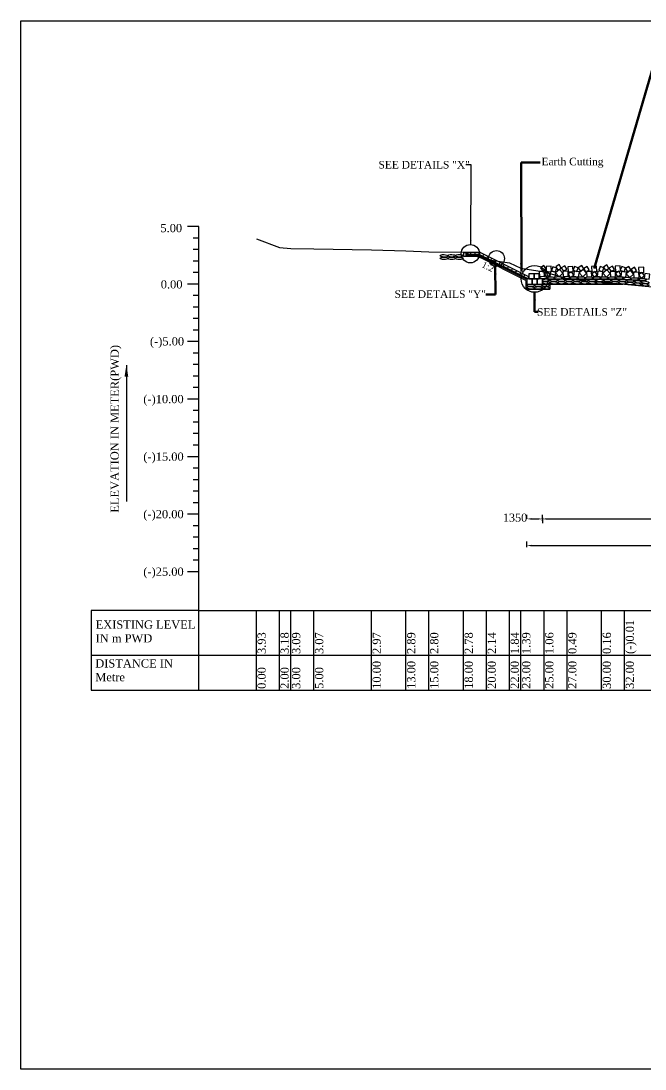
# Model space of a CAD drawing. Header units: metres. Extents: x -2434 to 11656, y -15288 to 8109.
# Drawn here: x 865.7 to 919.9, y -14125.7 to -14034.6 of the extents above; entities that cross this region are included whole.
import ezdxf

# ---------------------------------------------------------------- set-up
doc = ezdxf.new("R2010")
doc.units = ezdxf.units.M
doc.layers.add('LINE', color=7, linetype='Continuous')
doc.styles.get("Standard").update_dxf_attribs({"font": 'times.ttf'})
doc.dimstyles.get("Standard").update_dxf_attribs({"dimtxt": 0.5, "dimasz": 0.4075, "dimexe": 0.364, "dimexo": 0.219, "dimgap": 0.09, "dimtad": 0, "dimdec": 0, "dimlfac": 1000, "dimzin": 0, "dimdsep": 46, "dimtxsty": 'Standard', "dimcen": 0.09, "dimadec": 0, "dimazin": 0, "dimtfac": 1, "dimtdec": 0, "dimtofl": 0, "dimtmove": 0, "dimatfit": 3, "dimfxl": 1, "dimtolj": 1, "dimtzin": 0, "dimarcsym": 0})

# ---------------------------------------------------------------- blocks, each defined once
blk = doc.blocks.new('*D518')
at = {"color": 0, "lineweight": -2, "ltscale": 0.5}
for p, q in [((911.009, -14077.996), (911.009, -14077.482)), ((911.416, -14077.846), (932.153, -14077.846)), ((955.601, -14077.846), (934.864, -14077.846)), ((956.009, -14077.846), (956.009, -14077.482))]:
    blk.add_line(p, q, dxfattribs=at)
at = {"color": 0, "linetype": 'Continuous', "lineweight": -3, "ltscale": 0.5}
for points in [[(911.416, -14077.778), (911.416, -14077.913), (911.009, -14077.846)], [(955.601, -14077.778), (955.601, -14077.913), (956.009, -14077.846)]]:
    blk.add_solid(points, dxfattribs=at)
at = {"layer": 'Defpoints', "color": 0, "linetype": 'Continuous', "lineweight": -3, "ltscale": 0.5}
for p in [(956.009, -14077.846), (956.009, -14077.846), (911.009, -14083.544)]:
    blk.add_point(p, dxfattribs=at)
at = {"color": 0, "linetype": 'Continuous', "lineweight": -3, "ltscale": 0.5, "insert": (933.509, -14077.846), "char_height": 0.7, "attachment_point": 5}
blk.add_mtext('\\A1;45000', dxfattribs=at)
blk = doc.blocks.new('*D519')
at = {"color": 0, "lineweight": -2, "ltscale": 0.5}
for p, q in [((909.659, -14077.846), (909.659, -14077.482)), ((910.066, -14077.846), (910.601, -14077.846)), ((911.009, -14077.75), (911.009, -14078.21))]:
    blk.add_line(p, q, dxfattribs=at)
at = {"color": 0, "linetype": 'Continuous', "lineweight": -3, "ltscale": 0.5}
for points in [[(910.066, -14077.778), (910.066, -14077.913), (909.659, -14077.846)], [(910.601, -14077.778), (910.601, -14077.913), (911.009, -14077.846)]]:
    blk.add_solid(points, dxfattribs=at)
at = {"layer": 'Defpoints', "color": 0, "linetype": 'Continuous', "lineweight": -3, "ltscale": 0.5}
for p in [(909.659, -14077.846), (911.009, -14077.531), (911.009, -14077.846)]:
    blk.add_point(p, dxfattribs=at)
at = {"color": 0, "linetype": 'Continuous', "lineweight": -3, "ltscale": 0.5, "insert": (908.635, -14077.735), "char_height": 0.7, "attachment_point": 5}
blk.add_mtext('\\A1;1350', dxfattribs=at)
blk = doc.blocks.new('*D520')
at = {"color": 0, "lineweight": -2, "ltscale": 0.5}
for p, q in [((909.659, -14080.313), (909.659, -14079.799)), ((956.009, -14080.163), (956.009, -14079.799)), ((910.066, -14080.163), (955.601, -14080.163))]:
    blk.add_line(p, q, dxfattribs=at)
at = {"color": 0, "linetype": 'Continuous', "lineweight": -3, "ltscale": 0.5}
for points in [[(910.066, -14080.095), (910.066, -14080.231), (909.659, -14080.163)], [(955.601, -14080.095), (955.601, -14080.231), (956.009, -14080.163)]]:
    blk.add_solid(points, dxfattribs=at)
at = {"layer": 'Defpoints', "color": 0, "linetype": 'Continuous', "lineweight": -3, "ltscale": 0.5}
for p in [(956.009, -14080.163), (956.009, -14080.163), (909.659, -14086.207)]:
    blk.add_point(p, dxfattribs=at)
at = {"color": 0, "linetype": 'Continuous', "lineweight": -3, "ltscale": 0.5, "insert": (935.082, -14082.096), "char_height": 0.7, "attachment_point": 5}
blk.add_mtext('\\A1;Geo-Bag @ 22.50 m³/m &\\PBlock  @ 23.50 m³/m', dxfattribs=at)

msp = doc.modelspace()

# ---------------------------------------------------------------- linework, layer by layer
at = {"color": 0, "linetype": 'Continuous', "lineweight": -3, "ltscale": 0.5}
for p, q in [((881.15161, -14052.434087), (880.15161, -14052.434087)), ((881.15161, -14092.714953), (881.15161, -14052.434087)), ((881.15161, -14053.434087), (880.65161, -14053.434087)), ((886.15161, -14053.509087), (888.15161, -14054.259087)), ((888.15161, -14054.259087), (889.15161, -14054.349087)), ((881.15161, -14054.434087), (880.65161, -14054.434087)), ((889.15161, -14054.349087), (891.15161, -14054.359087)), ((891.15161, -14054.359087), (896.15161, -14054.469087)), ((896.15161, -14054.469087), (899.15161, -14054.539087)), ((899.15161, -14054.539087), (901.15161, -14054.629087)), ((901.15161, -14054.629087), (904.15161, -14054.649087)), ((904.15161, -14054.649087), (906.15161, -14055.298087)), ((904.15161, -14054.649087), (904.15161, -14055.049087)), ((904.15161, -14054.649087), (905.55161, -14054.649087)), ((905.435748, -14055.049087), (904.15161, -14055.049087)), ((904.35161, -14054.649087), (904.35161, -14055.049087)), ((905.504397, -14054.849087), (904.35161, -14054.849087)), ((905.48079, -14054.949087), (904.35161, -14054.949087)), ((904.75161, -14054.649087), (904.75161, -14054.849087)), ((905.15161, -14054.649087), (905.15161, -14054.849087)), ((909.558785, -14057.110605), (905.435748, -14055.049087)), ((909.658785, -14057.038084), (905.48079, -14054.949087)), ((905.501031, -14054.658083), (905.501031, -14054.849087)), ((909.774403, -14056.98409), (905.504397, -14054.849087)), ((909.841986, -14056.794274), (905.55161, -14054.649087)), ((905.823582, -14055.008679), (905.913025, -14054.829794)), ((906.181353, -14055.187565), (906.270796, -14055.008679)), ((906.539124, -14055.36645), (906.628566, -14055.187565)), ((881.15161, -14055.434087), (880.65161, -14055.434087)), ((906.15161, -14055.298087), (908.15161, -14055.598087)), ((906.896895, -14055.545335), (906.986337, -14055.36645)), ((907.254665, -14055.724221), (907.344108, -14055.545335)), ((907.612436, -14055.903106), (907.701879, -14055.724221)), ((907.970207, -14056.081992), (908.05965, -14055.903106)), ((908.15161, -14055.598087), (909.15161, -14056.048087)), ((908.327978, -14056.260877), (908.417421, -14056.081992)), ((909.15161, -14056.048087), (911.15161, -14056.378087)), ((881.15161, -14056.434087), (880.65161, -14056.434087)), ((908.685749, -14056.439763), (908.775192, -14056.260877)), ((909.04352, -14056.618648), (909.132963, -14056.439763)), ((909.401291, -14056.797534), (909.490733, -14056.618648)), ((909.759062, -14056.976419), (909.848504, -14056.797534)), ((911.15161, -14056.378087), (913.15161, -14056.948087)), ((913.15161, -14056.948087), (916.15161, -14057.278087)), ((881.15161, -14057.434087), (880.15161, -14057.434087)), ((909.558785, -14057.877354), (911.651188, -14057.877354)), ((909.658785, -14057.43409), (911.156266, -14057.434087)), ((911.008785, -14057.434087), (918.001298, -14057.435986)), ((911.651188, -14057.434652), (911.651188, -14057.877354)), ((916.15161, -14057.278087), (918.15161, -14057.448087)), ((918.15161, -14057.448087), (921.15161, -14057.728087)), ((881.15161, -14058.434087), (880.65161, -14058.434087)), ((881.15161, -14059.434087), (880.65161, -14059.434087)), ((881.15161, -14060.434087), (880.65161, -14060.434087)), ((881.15161, -14061.434087), (880.65161, -14061.434087)), ((881.15161, -14062.434087), (880.15161, -14062.434087)), ((881.15161, -14063.434087), (880.65161, -14063.434087)), ((881.15161, -14064.434087), (880.65161, -14064.434087)), ((881.15161, -14065.434087), (880.65161, -14065.434087)), ((881.15161, -14066.434087), (880.65161, -14066.434087)), ((881.15161, -14067.434087), (880.15161, -14067.434087)), ((881.15161, -14068.434087), (880.65161, -14068.434087)), ((881.15161, -14069.434087), (880.65161, -14069.434087)), ((881.15161, -14070.434087), (880.65161, -14070.434087)), ((881.15161, -14071.434087), (880.65161, -14071.434087)), ((881.15161, -14072.434087), (880.15161, -14072.434087)), ((881.15161, -14073.434087), (880.65161, -14073.434087)), ((881.15161, -14074.434087), (880.65161, -14074.434087)), ((881.15161, -14075.434087), (880.65161, -14075.434087)), ((881.15161, -14076.434087), (880.65161, -14076.434087)), ((881.15161, -14077.434087), (880.15161, -14077.434087)), ((881.15161, -14078.434087), (880.65161, -14078.434087)), ((881.15161, -14079.434087), (880.65161, -14079.434087))]:
    msp.add_line(p, q, dxfattribs=at)
at = {"color": 0, "lineweight": -3, "ltscale": 0.5}
msp.add_line((909.558785, -14057.110605), (909.558785, -14057.877354), dxfattribs=at)
at = {"color": 0, "lineweight": -2}
for p, q in [((881.15161, -14080.434087), (880.65161, -14080.434087)), ((881.15161, -14081.434087), (880.65161, -14081.434087)), ((881.15161, -14082.434087), (880.15161, -14082.434087)), ((881.119754, -14085.810538), (991.15161, -14085.810538)), ((886.15161, -14092.714953), (886.15161, -14085.810538)), ((888.15161, -14092.714953), (888.15161, -14085.810538)), ((889.15161, -14092.714953), (889.15161, -14085.810538)), ((891.15161, -14092.714953), (891.15161, -14085.810538)), ((896.15161, -14092.714953), (896.15161, -14085.810538)), ((899.15161, -14092.714953), (899.15161, -14085.810538)), ((901.15161, -14092.714953), (901.15161, -14085.810538)), ((904.15161, -14092.714953), (904.15161, -14085.810538)), ((906.15161, -14092.714953), (906.15161, -14085.810538)), ((908.15161, -14092.714953), (908.15161, -14085.810538)), ((909.15161, -14092.714953), (909.15161, -14085.810538)), ((911.15161, -14092.714953), (911.15161, -14085.810538)), ((913.15161, -14092.714953), (913.15161, -14085.810538)), ((916.15161, -14092.714953), (916.15161, -14085.810538)), ((918.15161, -14092.714953), (918.15161, -14085.810538)), ((871.806032, -14089.684087), (991.15161, -14089.684087)), ((871.806032, -14092.714953), (991.15161, -14092.714953))]:
    msp.add_line(p, q, dxfattribs=at)
at = {"color": 0, "linetype": 'Continuous', "lineweight": -3, "ltscale": 0.5}
for points in [[(911.035283, -14056.30772), (911.331807, -14056.12178), (911.145866, -14055.825257), (910.849343, -14056.011197), (911.035283, -14056.30772)], [(911.353436, -14056.356947), (911.802742, -14056.33196), (911.777755, -14055.882654), (911.32845, -14055.907641), (911.353436, -14056.356947)], [(911.802525, -14056.263005), (912.129122, -14056.388838), (912.254956, -14056.062241), (911.928358, -14055.936407), (911.802525, -14056.263005)], [(912.796346, -14056.490902), (912.492859, -14056.158644), (912.160601, -14056.462131), (912.464088, -14056.794389), (912.796346, -14056.490902)], [(912.35835, -14056.226343), (912.654873, -14056.040403), (912.468933, -14055.743879), (912.172409, -14055.92982), (912.35835, -14056.226343)], [(912.837489, -14056.318864), (913.134012, -14056.132924), (912.948071, -14055.8364), (912.651548, -14056.022341), (912.837489, -14056.318864)], [(913.243472, -14056.373154), (913.692777, -14056.348167), (913.66779, -14055.898861), (913.218485, -14055.923848), (913.243472, -14056.373154)], [(913.682066, -14056.217589), (914.008664, -14056.343422), (914.134497, -14056.016825), (913.8079, -14055.890991), (913.682066, -14056.217589)], [(914.315727, -14056.304192), (914.61225, -14056.118251), (914.42631, -14055.821728), (914.129786, -14056.007669), (914.315727, -14056.304192)], [(914.84473, -14056.495751), (914.541243, -14056.163493), (914.208985, -14056.46698), (914.512472, -14056.799238), (914.84473, -14056.495751)], [(914.786538, -14056.387592), (915.083062, -14056.201652), (914.897121, -14055.905129), (914.600598, -14056.091069), (914.786538, -14056.387592)], [(915.299674, -14056.357937), (915.74898, -14056.33295), (915.723993, -14055.883645), (915.274687, -14055.908632), (915.299674, -14056.357937)], [(915.910794, -14056.231143), (916.237391, -14056.356976), (916.363225, -14056.030379), (916.036627, -14055.904545), (915.910794, -14056.231143)], [(916.502906, -14056.251374), (916.799429, -14056.065433), (916.613488, -14055.76891), (916.316965, -14055.95485), (916.502906, -14056.251374)], [(916.982044, -14056.343895), (917.278568, -14056.157954), (917.092627, -14055.861431), (916.796104, -14056.047371), (916.982044, -14056.343895)], [(917.353896, -14056.330028), (917.803202, -14056.305041), (917.778215, -14055.855735), (917.328909, -14055.880722), (917.353896, -14056.330028)], [(917.783749, -14056.235058), (918.110346, -14056.360891), (918.23618, -14056.034294), (917.909582, -14055.90846), (917.783749, -14056.235058)], [(918.413096, -14056.37843), (918.70962, -14056.19249), (918.523679, -14055.895966), (918.227156, -14056.081907), (918.413096, -14056.37843)], [(918.900721, -14056.451275), (919.197245, -14056.265335), (919.011304, -14055.968811), (918.714781, -14056.154752), (918.900721, -14056.451275)], [(919.392136, -14056.438922), (919.841441, -14056.413935), (919.816454, -14055.964629), (919.367149, -14055.989616), (919.392136, -14056.438922)], [(910.75477, -14056.774016), (911.204075, -14056.749029), (911.179088, -14056.299723), (910.729783, -14056.32471), (910.75477, -14056.774016)], [(911.380092, -14056.832001), (911.676615, -14056.646061), (911.490674, -14056.349537), (911.194151, -14056.535478), (911.380092, -14056.832001)], [(912.168841, -14056.394782), (911.722654, -14056.336323), (911.664194, -14056.782509), (912.110381, -14056.840969), (912.168841, -14056.394782)], [(912.813213, -14056.775424), (913.262518, -14056.750437), (913.237531, -14056.301131), (912.788226, -14056.326118), (912.813213, -14056.775424)], [(913.43614, -14056.847175), (913.732663, -14056.661234), (913.546722, -14056.364711), (913.250199, -14056.550651), (913.43614, -14056.847175)], [(914.222135, -14056.369128), (913.775948, -14056.310668), (913.717488, -14056.756855), (914.163675, -14056.815315), (914.222135, -14056.369128)], [(914.869386, -14056.800611), (915.318692, -14056.775624), (915.293705, -14056.326318), (914.844399, -14056.351305), (914.869386, -14056.800611)], [(915.488361, -14056.825431), (915.784884, -14056.63949), (915.598944, -14056.342967), (915.30242, -14056.528907), (915.488361, -14056.825431)], [(916.27711, -14056.362921), (915.830924, -14056.304461), (915.772464, -14056.750647), (916.21865, -14056.809107), (916.27711, -14056.362921)], [(916.910963, -14056.517497), (916.607475, -14056.185239), (916.275217, -14056.488726), (916.578705, -14056.820984), (916.910963, -14056.517497)], [(916.927829, -14056.802019), (917.377135, -14056.777032), (917.352148, -14056.327726), (916.902842, -14056.352713), (916.927829, -14056.802019)], [(917.546564, -14056.804049), (917.843088, -14056.618108), (917.657147, -14056.321585), (917.360624, -14056.507525), (917.546564, -14056.804049)], [(918.323817, -14056.386598), (917.877631, -14056.328138), (917.819171, -14056.774324), (918.265357, -14056.832784), (918.323817, -14056.386598)], [(918.9421, -14056.569989), (918.638613, -14056.237731), (918.306355, -14056.541219), (918.609842, -14056.873477), (918.9421, -14056.569989)], [(918.961847, -14056.881595), (919.411153, -14056.856608), (919.386166, -14056.407303), (918.93686, -14056.432289), (918.961847, -14056.881595)], [(919.580822, -14056.906415), (919.877345, -14056.720474), (919.691405, -14056.423951), (919.394882, -14056.609892), (919.580822, -14056.906415)], [(920.354123, -14056.564261), (919.907936, -14056.505801), (919.849476, -14056.951987), (920.295663, -14057.010447), (920.354123, -14056.564261)]]:
    msp.add_lwpolyline(points, dxfattribs=at)
for points in [[(909.658785, -14057.43409), (910.108785, -14057.43409), (910.108785, -14056.98409), (909.658785, -14056.98409)], [(909.841986, -14056.98409), (910.291986, -14056.98409), (910.291986, -14056.53409), (909.841986, -14056.53409)], [(910.108785, -14057.43409), (910.558785, -14057.43409), (910.558785, -14056.98409), (910.108785, -14056.98409)], [(910.291986, -14056.98409), (910.741986, -14056.98409), (910.741986, -14056.53409), (910.291986, -14056.53409)], [(910.558785, -14057.43409), (911.008785, -14057.43409), (911.008785, -14056.98409), (910.558785, -14056.98409)]]:
    msp.add_lwpolyline(points, close=True, dxfattribs=at)
at = {"color": 0, "lineweight": -3, "ltscale": 0.5}
msp.add_lwpolyline([(881.119754, -14085.810538), (871.806032, -14085.810538), (871.806032, -14092.714953)], dxfattribs=at)
at = {"color": 0, "linetype": 'Continuous', "lineweight": -3, "ltscale": 0.5}
for centre, radius in [((904.75161, -14054.791218), 0.797365), ((907.019321, -14055.212028), 0.68914), ((910.333785, -14056.98409), 1.16136)]:
    msp.add_circle(centre, radius, dxfattribs=at)
for centre, major_axis in [((902.467475, -14054.977673), (-0.332673, 0.007297)), ((902.467475, -14055.193792), (-0.332673, 0.007297)), ((903.126623, -14054.974634), (-0.332673, 0.007297)), ((903.130211, -14055.191657), (-0.332673, 0.007297)), ((903.78649, -14055.189032), (-0.332673, 0.007297)), ((903.7879, -14054.971086), (-0.332673, 0.007297)), ((911.070241, -14056.865369), (0.33266, -0.007868)), ((911.341395, -14057.100319), (0.33266, -0.007868)), ((911.73233, -14056.899518), (0.33266, -0.007868)), ((912.008274, -14057.104636), (0.33266, -0.007868)), ((912.39915, -14056.895201), (0.33266, -0.007868)), ((912.675094, -14057.100319), (0.33266, -0.007868)), ((913.075756, -14056.868393), (0.33266, -0.007868)), ((913.346909, -14057.103343), (0.33266, -0.007868)), ((913.737845, -14056.902542), (0.33266, -0.007868)), ((914.013789, -14057.10766), (0.33266, -0.007868)), ((914.404665, -14056.898225), (0.33266, -0.007868)), ((914.680608, -14057.103343), (0.33266, -0.007868)), ((915.06647, -14056.900854), (0.33266, -0.007868)), ((915.339612, -14057.106764), (0.33266, -0.007868)), ((915.724836, -14056.909822), (0.33266, -0.007868)), ((916.004804, -14057.115733), (0.33266, -0.007868)), ((916.385478, -14056.900854), (0.33266, -0.007868)), ((916.66772, -14057.10228), (0.33266, -0.007868)), ((917.048139, -14056.900418), (0.33266, -0.007868)), ((917.339259, -14057.105982), (0.332469, -0.013749)), ((917.711354, -14056.902035), (0.332469, -0.013749)), ((918.007085, -14057.109893), (0.332469, -0.013749)), ((918.372892, -14056.939424), (0.332469, -0.013749)), ((918.663057, -14057.161253), (0.332469, -0.013749)), ((919.028864, -14056.990784), (0.332469, -0.013749)), ((919.68801, -14057.047827), (0.331616, -0.02749)), ((909.996324, -14057.762619), (0.332472, -0.013683)), ((909.996838, -14057.542531), (0.332472, -0.013683)), ((910.657224, -14057.764853), (0.332472, -0.013683)), ((910.657737, -14057.544766), (0.332472, -0.013683)), ((911.313887, -14057.761188), (-0.332673, 0.007297)), ((911.318892, -14057.541101), (-0.332673, 0.007297)), ((911.341395, -14057.31815), (0.33266, -0.007868)), ((912.008274, -14057.322467), (0.33266, -0.007868)), ((912.675094, -14057.31815), (0.33266, -0.007868)), ((913.346909, -14057.321174), (0.33266, -0.007868)), ((914.013789, -14057.325491), (0.33266, -0.007868)), ((914.680608, -14057.321174), (0.33266, -0.007868)), ((915.342366, -14057.325398), (0.33266, -0.007868)), ((915.995463, -14057.331863), (0.33266, -0.007868)), ((916.648016, -14057.320281), (0.33266, -0.007868)), ((917.317081, -14057.322423), (0.33266, -0.007868)), ((917.980357, -14057.32602), (0.33266, -0.007868)), ((918.635969, -14057.382856), (0.33266, -0.007868)), ((919.295678, -14057.443918), (0.328144, -0.055192)), ((919.318909, -14057.232323), (0.328144, -0.055192)), ((919.943746, -14057.501928), (0.328144, -0.055192)), ((919.955122, -14057.279721), (0.328144, -0.055192))]:
    msp.add_ellipse(centre, major_axis=major_axis, ratio=0.329715771, dxfattribs=at)
at = {"layer": 'LINE', "color": 0, "linetype": 'ByBlock', "lineweight": -3, "ltscale": 0.5}
msp.add_lwpolyline([(865.690674, -14034.562783), (997.981363, -14034.562783), (997.981363, -14125.659156), (865.690674, -14125.659156)], close=True, dxfattribs=at)

# ---------------------------------------------------------------- texts
at = {"color": 0, "linetype": 'Continuous', "lineweight": -3, "ltscale": 0.5}
msp.add_text('1:2', height=0.55, rotation=333.14815847, dxfattribs=at).set_placement((905.684423, -14055.917265))
at = {"color": 0, "lineweight": -2}
msp.add_text('ELEVATION IN METER(PWD)', height=0.715, rotation=90, dxfattribs=at).set_placement((874.188868, -14077.302322))
at = {"color": 0, "linetype": 'Continuous', "lineweight": -3, "ltscale": 0.5, "char_height": 0.65828823}
for s, insert, attachment_point in [('SEE DETAILS "X"', (896.765778, -14046.729338), 1), ('Earth Cutting', (910.935229, -14046.451449), 1), ('SEE DETAILS "Y"', (906.101319, -14057.975444), 3), ('SEE DETAILS "Z"', (918.368993, -14059.522816), 3)]:
    msp.add_mtext(s, dxfattribs=dict(at, insert=insert, attachment_point=attachment_point))
at = {"color": 0, "linetype": 'Continuous', "lineweight": -3, "ltscale": 0.5, "char_height": 0.715, "width": 2, "attachment_point": 1}
for s, insert in [('5.00', (877.80853, -14052.209113)), ('0.00', (877.841681, -14057.096306)), ('(-)5.00', (876.901888, -14062.050548)), ('(-)10.00', (876.323932, -14067.071738)), ('(-)15.00', (876.323932, -14072.071738)), ('(-)20.00', (876.323932, -14077.071738))]:
    msp.add_mtext(s, dxfattribs=dict(at, insert=insert))
at = {"color": 0, "lineweight": -2, "char_height": 0.715, "attachment_point": 1}
for s, insert, width in [('(-)25.00', (876.323932, -14082.071738), 2), ('EXISTING LEVEL IN m PWD', (872.18333, -14086.670574), 8.82203068), ('DISTANCE IN Metre', (872.148711, -14090.045517), 6.93160649)]:
    msp.add_mtext(s, dxfattribs=dict(at, insert=insert, width=width))
at = {"color": 0, "lineweight": -2, "char_height": 0.715, "width": 2.15, "attachment_point": 1, "rotation": 90}
for s, insert in [('(-)0.01', (918.25161, -14089.584087)), ('3.93', (886.25161, -14089.584087)), ('3.18', (888.25161, -14089.584087)), ('3.09', (889.25161, -14089.584087)), ('3.07', (891.25161, -14089.584087)), ('2.97', (896.25161, -14089.584087)), ('2.89', (899.25161, -14089.584087)), ('2.80', (901.25161, -14089.584087)), ('2.78', (904.25161, -14089.584087)), ('2.14', (906.25161, -14089.584087)), ('1.84', (908.25161, -14089.584087)), ('1.39', (909.25161, -14089.584087)), ('1.06', (911.25161, -14089.584087)), ('0.49', (913.25161, -14089.584087)), ('0.16', (916.25161, -14089.584087)), ('0.00', (886.25161, -14092.614953)), ('2.00', (888.25161, -14092.614953)), ('3.00', (889.25161, -14092.614953)), ('5.00', (891.25161, -14092.614953)), ('10.00', (896.25161, -14092.614953)), ('13.00', (899.25161, -14092.614953)), ('15.00', (901.25161, -14092.614953)), ('18.00', (904.25161, -14092.614953)), ('20.00', (906.25161, -14092.614953)), ('22.00', (908.25161, -14092.614953)), ('23.00', (909.25161, -14092.614953)), ('25.00', (911.25161, -14092.614953)), ('27.00', (913.25161, -14092.614953)), ('30.00', (916.25161, -14092.614953)), ('32.00', (918.25161, -14092.614953))]:
    msp.add_mtext(s, dxfattribs=dict(at, insert=insert))

# ---------------------------------------------------------------- dimensions: what is measured, and where the dimension line sits
at = {"color": 0, "linetype": 'Continuous', "lineweight": -3, "ltscale": 0.5}
dim = msp.add_linear_dim(base=(956.008785, -14080.162826), p1=(909.658785, -14086.206533), p2=(956.008785, -14080.162826), text='Geo-Bag @ 22.50 m³/m &\\PBlock  @ 23.50 m³/m', dimstyle='Standard', override={"dimtxt": 0.7, "dimtmove": 2, "dimfxl": 0.15, "dimfxlon": 1}, dxfattribs=at)
dim.commit()
dim.dimension.update_dxf_attribs({"geometry": '*D520', "text_midpoint": (935.081617, -14082.096345), "dimtype": 160})
dim = msp.add_linear_dim(base=(911.008785, -14077.845506), p1=(909.658785, -14077.845506), p2=(911.008785, -14077.530838), dimstyle='Standard', override={"dimtxt": 0.7, "dimtmove": 2, "dimfxl": 0.15, "dimfxlon": 1}, dxfattribs=at)
dim.commit()
dim.dimension.update_dxf_attribs({"geometry": '*D519', "text_midpoint": (908.635356, -14077.735207), "dimtype": 160})
dim = msp.add_linear_dim(base=(956.008785, -14077.845506), p1=(911.008785, -14083.54403), p2=(956.008785, -14077.845506), dimstyle='Standard', override={"dimtxt": 0.7, "dimtmove": 2, "dimfxl": 0.15, "dimfxlon": 1}, dxfattribs=at)
dim.commit()
dim.dimension.update_dxf_attribs({"geometry": '*D518', "text_midpoint": (933.508785, -14077.845506)})

# ---------------------------------------------------------------- leaders
for points, override in [([(915.50914, -14056.088123), (920.654013, -14038.442399), (924.172985, -14038.444032)], {"dimtxt": 0.9, "dimasz": 0.7, "dimclrd": 7, "dimclre": 7, "dimclrt": 7, "dimlwd": 65535, "dimlwe": 65535}), ([(904.782035, -14054.049486), (904.811271, -14047.0559), (904.351121, -14047.0559)], {"dimfxl": 0.15, "dimfxlon": 1}), ([(909.18374, -14056.33238), (909.162884, -14046.857014), (910.808078, -14046.857014)], {"dimtxt": 0.9, "dimasz": 0.7, "dimclrd": 7, "dimclre": 7, "dimclrt": 7, "dimlwd": 65535, "dimlwe": 65535}), ([(906.91298, -14055.892914), (906.929943, -14058.337565), (906.094308, -14058.337565)], {"dimtxt": 0.9, "dimasz": 0.7, "dimclrd": 7, "dimclre": 7, "dimclrt": 7, "dimlwd": 65535, "dimlwe": 65535}), ([(910.333785, -14058.145449), (910.333785, -14059.838584), (910.656499, -14059.838584)], {"dimtxt": 0.9, "dimasz": 0.7, "dimclrd": 7, "dimclre": 7, "dimclrt": 7, "dimlwd": 65535, "dimlwe": 65535}), ([(874.853986, -14064.472192), (874.853986, -14076.329139)], {"dimasz": 1, "dimgap": 0.09, "dimtad": 0, "dimfxl": 0.15, "dimfxlon": 1})]:
    msp.add_leader(points, dimstyle='Standard', override=override, dxfattribs=at)

doc.saveas('drawing.dxf')
